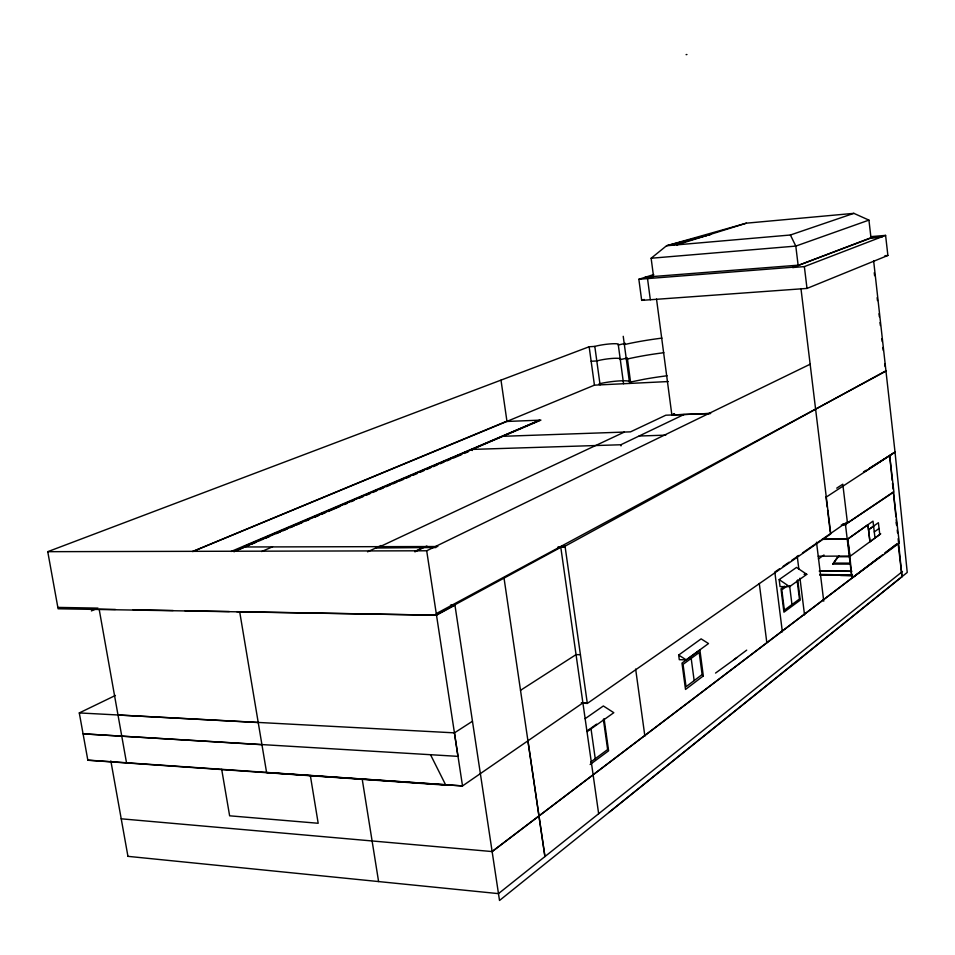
<?xml version="1.0" encoding="UTF-8"?>
<svg xmlns="http://www.w3.org/2000/svg" width="955" height="955" viewBox="0 0 955 955"><rect width="100%" height="100%" fill="white"/><g stroke="black" fill="none" stroke-linecap="round" stroke-linejoin="round"><path stroke-width="1.43" d="M838.979 555.917L832.856 564.083L850.404 564.119M832.856 564.083L837.69 556.729L849.413 556.729M650.331 299.751L647.526 278.597L653.554 276.568L651.131 258.244L666.554 245.757L746.356 223.172L853.854 213.347L868.931 220.116L870.996 237.998L792.734 267.519L870.972 237.735L881.847 236.816L885.595 235.384L887.887 255.463L806.999 288.422L641.676 300.371L638.859 279.278L653.733 274.562M902.487 571.472L498.462 893.629L127.958 856.349M627.387 358.495L626.349 359.307L629.238 358.579A61.06 8.87 -7.6 0 1 663.868 352.717M121.213 818.805L492.112 851.562L882.814 554.64M492.135 851.562L879.137 557.445M885.046 552.957L896.888 543.956L885.19 552.838M746.703 650.14L734.037 659.595M590.13 764.501L608.61 750.809L604.097 718.769M821.897 539.36L847.682 539.098L867.88 524.749L869.957 541.724L879.77 534.502L878.385 522.707L868.549 529.762L873.586 526.145M590.656 762.102L607.631 749.544L603.381 719.318M873.634 260.775L895.026 452.109L889.666 455.571L893.904 491.968L845.45 524.379L851.92 578.133L899.324 543.037L893.379 491.98L845.45 524.379L842.716 523.949M851.92 578.133L849.902 556.431L880.725 533.821M686.191 659.857L708.503 643.551L701.125 638.871L678.671 655.058L679.292 659.678L686.191 659.857L678.671 655.058M874.279 531.947L879.066 528.473M715.546 673.072L736.818 657.637M789.594 586.668L806.784 574.337L796.518 567.425L779.173 579.601L780.044 586.585L789.594 586.668L779.173 579.601M784.497 586.298L780.987 588.805L783.936 612.191L800.242 600.122L797.735 579.983M787.266 585.952L781.811 589.844L784.365 610.161L799.442 599.036L797.127 580.461M587.241 731.578L613.814 712.693L603.345 705.972L585.105 718.709M818.399 558.962L823.998 554.986M587.456 730.623L590.93 728.164L595.252 758.7M592.064 727.352L596.589 724.141M823.162 538.656L847.324 521.884L842.799 484.197L836.723 488.148M581.559 703.167L587.325 703.417L830.755 533.905L800.959 288.565M774.577 572.224L779.435 568.87M783.088 566.351L789.152 562.149M791.588 560.478L798.869 555.44M802.51 552.921L820.739 540.339M430.526 754.713L445.579 784.747L462.518 785.929L582.896 702.904M826.278 497.054L895.026 452.109L907.238 572.451L608.896 812.478M864.812 471.639L895.026 452.109M445.579 784.747L87.824 760.12L79.289 712.931L454.437 732.855L472.45 721.264M520.511 690.334L576.044 654.629L580.425 654.712M863.535 471.877L866.006 470.338M869.718 468.022L889.666 455.571L892.197 480.329M885.607 370.958L565.038 546.2L561.409 546.212M436.447 614.793L560.8 547.322L598.642 813.684M886.383 370.91L436.268 613.611M661.934 338.118A61.12 8.416 -7.6 0 0 627.268 343.931L624.367 344.636L625.346 343.37L618.315 345.006A13.991 1.874 -7.8 0 0 611.475 343.812A13.991 1.874 -7.8 0 0 594.81 346.414L589.151 346.749L47.75 551.68L58.1 608.789L436.507 615.187L454.962 605.172L450.497 605.1M47.75 551.68L426.694 550.784L810.127 364.237M414.852 551.465L422.862 547.585L435.981 547.561M414.912 551.811L426.885 546.009M79.289 712.931L115.424 695.455M472.283 450.521L472.116 449.411L620.857 444.755L684.031 414.494M674.54 413.706L671.866 414.971L656.527 299.07M367.58 551.823L381.093 545.484M380.006 546.654L624.355 432.066M261.622 551.548L272.545 546.797M234.059 551.56L257.361 541.545M262.852 539.181L288.899 527.984M291.633 526.814L539.778 420.164L231.062 551.501M233.975 551.656L248.992 545.257M251.714 544.087L255.809 542.345M258.542 541.187L262.637 539.432M265.371 538.274L269.465 536.531M276.281 533.618L280.376 531.875M283.11 530.705L287.204 528.963M289.938 527.793L294.033 526.05M296.766 524.892L302.222 522.564M306.316 520.809L309.05 519.651M314.505 517.324L318.6 515.581M321.334 514.411L325.428 512.668M328.15 511.498L340.434 506.269M344.48 504.538L347.178 503.392M351.213 501.673L353.911 500.516M359.295 498.224L363.342 496.493M366.04 495.347L370.074 493.628M372.772 492.482L376.807 490.751M379.505 489.605L383.552 487.886M386.238 486.728L390.285 485.009M392.983 483.863L397.017 482.132M399.715 480.986L403.762 479.267M406.448 478.121L410.495 476.39M413.181 475.244L417.228 473.525M419.913 472.379L423.96 470.648M426.646 469.502L430.693 467.783M433.379 466.637L437.426 464.906M440.112 463.76L444.159 462.041M446.845 460.895L450.891 459.164M453.589 458.018L461.659 454.58M464.357 453.422L468.392 451.703M91.382 610.925L97.971 608.12L57.849 607.404M674.302 413.945L671.866 414.971L710.401 413.455M192.588 551.513L506.078 421.489L540.924 420.116L243 546.976L437.856 546.523M192.862 551.501L594.44 385.151L668.261 381.546M792.734 267.519L804.361 266.6L881.847 236.816M868.931 220.116L795.802 246.092L651.131 258.244M641.676 300.371L644.219 299.464M671.592 245.328L710.651 234.381L666.554 245.757L790.406 235.002L853.854 213.347M746.356 223.172L676.653 244.886L677.513 244.79M591.145 361.265L596.803 360.954A13.979 1.97 -7.8 0 1 613.456 358.352A13.979 1.97 -7.8 0 1 620.308 359.641L627.316 357.982L630.563 382.024L644.362 379.219A68.903 10.863 -7.5 0 1 667.079 375.781M686.096 54.638L686.943 54.519M870.769 236.649L885.595 235.384M870.996 237.998L881.871 237.079M884.927 255.701L887.887 255.463M798.117 265.18L645.258 277.141M638.859 279.278L792.698 267.221M710.651 413.443L665.814 415.21L630.527 431.851L502.903 436.304M639.062 436.029L665.802 435.134M841.283 524.964L845.879 524.892M818.232 556.228L849.747 556.037L847.718 539.098L873.001 521.132L874.995 537.999M823.186 539.193L847.718 539.098L849.974 556.443M557.732 547.299L565.193 547.275M558.042 547.322L560.8 547.322M375.685 548.015L422.862 547.585M834.216 563.092L850.284 563.128M819.175 571.09L851.908 571.245M804.098 574.325L806.784 574.337M840.519 575.495L852.29 575.555L819.653 574.815M451.942 604.742L454.89 604.778L499.513 900.481L902.009 576.653L898.142 538.692M236.721 611.678L436.507 615.187M115.424 609.445L99.153 609.147L126.514 762.818M133.175 609.768L173.118 610.508M184.948 610.723L229.331 611.546M819.617 570.708L850.798 571.329M819.999 574.421L852.517 575.089M819.903 574.755L852.182 575.423M581.344 702.82L587.277 703.059M118.002 715.009L258.232 722.541M527.912 740.817L544.935 856.563L504.037 578.109M261.933 744.697L83.073 733.834L457.946 756.36L454.437 732.855M462.447 785.917L266.6 772.547L239.681 611.737M87.979 760.264L445.639 785.129M790.406 235.002L795.802 246.092L798.153 265.466M110.84 760.896L127.946 856.349M221.691 769.36L229.63 815.809L318.182 823.27L310.339 775.484M362.148 778.779L378.598 881.561M426.694 550.784L462.518 785.929M501.005 380.186L506.974 421.453M565.038 546.2L587.325 703.417M589.151 346.749L594.44 385.151M620.857 444.755L621.013 445.901M594.81 346.414L600.086 384.877M635.648 669.073L644.876 736.138M623.233 336.315L629.608 383.433M618.315 345.006L623.567 383.731M691.193 658.389L694.154 680.605M630.563 382.024L630.539 381.833A20.449 3.128 -7.8 0 0 599.024 383.862M774.923 572.809L782.372 631.9M759.285 583.457L766.805 642.536M797.234 556.168L798.881 569.383M799.968 578.205L804.528 614.913M789.618 585.833L791.97 604.563M816.513 542.225L823.747 601.208M804.361 266.6L806.999 288.422M825.968 496.719L827.221 507.057M827.579 510.006L830.277 532.15M867.952 524.713L869.957 541.724M874.255 272.736L874.601 275.673M877.144 297.662L877.478 300.586M879.006 313.777L879.352 316.714M880.033 322.575L880.367 325.5M881.895 338.691L882.229 341.627M882.909 347.489L883.256 350.425M884.784 363.616L885.118 366.541M898.237 544.517L901.986 576.677M892.495 483.242L893.08 489.067M893.379 491.98L895.909 516.798M896.208 519.723L896.805 525.56M897.246 529.941L897.545 532.854M896.268 522.421L896.542 525.131M703.322 675.937L685.511 689.462L681.977 663.08L699.884 649.985L703.322 675.937M702.116 674.564L686.048 686.729L683.052 664.358L699.191 652.528L702.116 674.564"/></g></svg>
